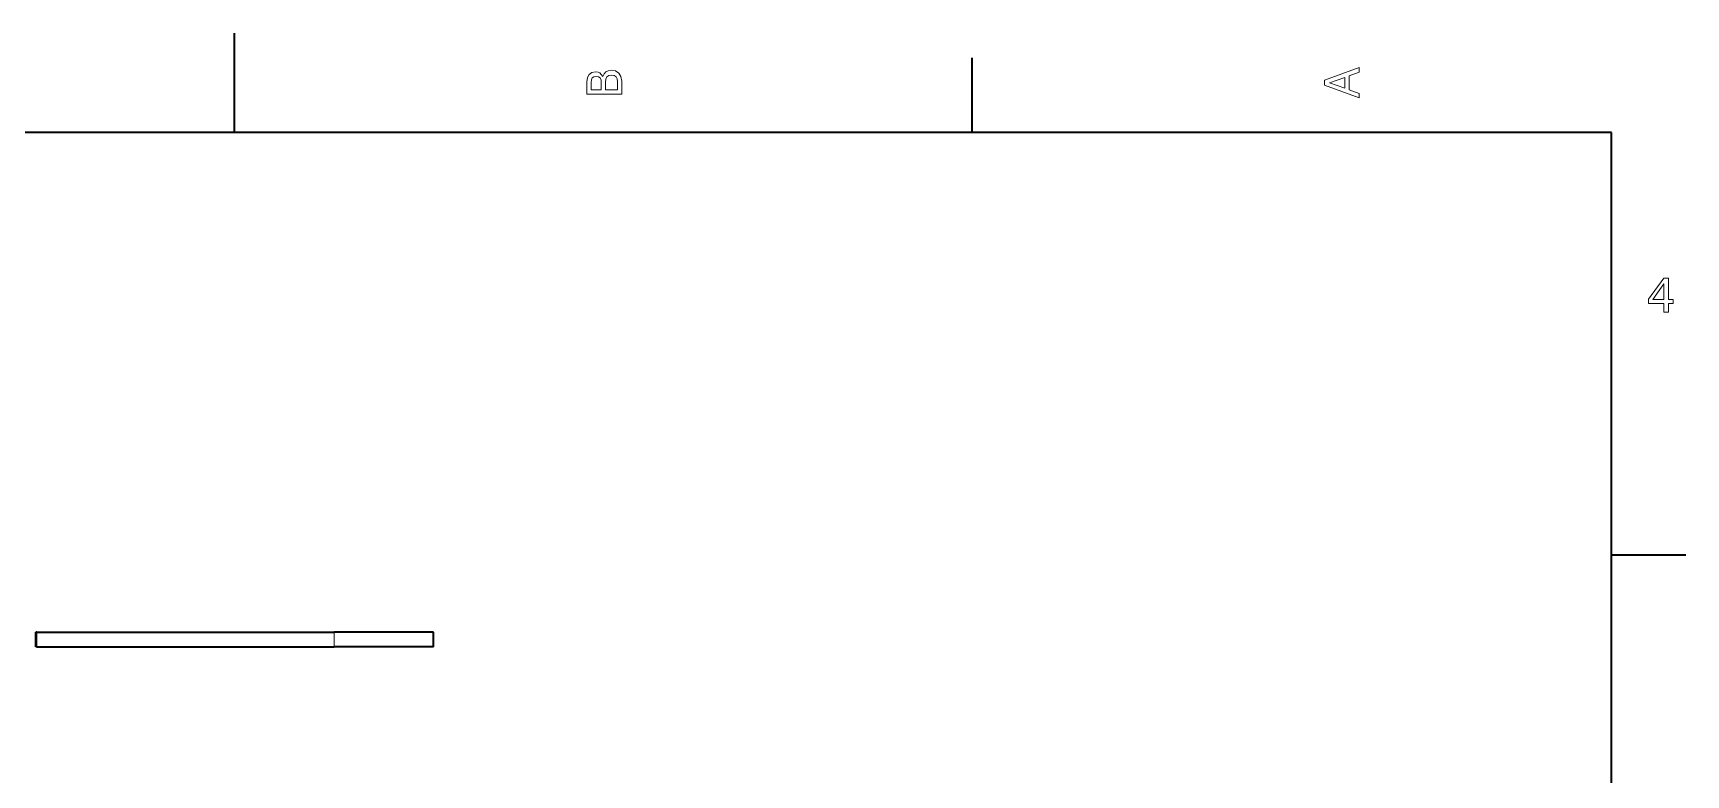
# Model space of a CAD drawing. Extents: x 0 to 297, y 0 to 210.
# Drawn here: x 128.2 to 294.5, y 135.4 to 210 of the extents above; entities that cross this region are included whole.
import ezdxf

# ---------------------------------------------------------------- set-up
doc = ezdxf.new("R2010")
doc.units = 0

msp = doc.modelspace()

# ---------------------------------------------------------------- linework, layer by layer
at = {"color": 7, "lineweight": 35, "ltscale": 0.25}
for p, q in [((148.5, 200), (148.5, 210)), ((168.5, 149.740005), (158.5, 149.740005)), ((168.5, 148.240005), (158.5, 148.240005))]:
    msp.add_line(p, q, dxfattribs=at)
at = {"color": 7, "lineweight": 35, "ltscale": 0.1875}
for p, q in [((222.699997, 200), (222.699997, 207.5)), ((287, 157.5), (294.5, 157.5))]:
    msp.add_line(p, q, dxfattribs=at)
at = {"color": 7, "lineweight": 35}
for p, q in [((287, 200), (10, 200)), ((287, 10), (287, 200)), ((128.600006, 149.740005), (158.5, 149.740005)), ((128.600006, 148.240005), (158.5, 148.240005))]:
    msp.add_line(p, q, dxfattribs=at)
at = {"color": 7, "lineweight": 35, "ltscale": 0.0025}
for p, q in [((128.600006, 149.740005), (128.5, 149.740005)), ((128.600006, 148.240005), (128.5, 148.240005))]:
    msp.add_line(p, q, dxfattribs=at)
at = {"color": 7, "lineweight": 35, "ltscale": 0.0375}
for p, q in [((128.5, 148.240005), (128.5, 149.740005)), ((168.5, 148.240005), (168.5, 149.740005))]:
    msp.add_line(p, q, dxfattribs=at)
at = {"color": 7, "lineweight": 13, "ltscale": 0.0375}
for p, q in [((128.600006, 148.240005), (128.600006, 149.740005)), ((158.5, 148.240005), (158.5, 149.740005))]:
    msp.add_line(p, q, dxfattribs=at)
at = {"color": 7, "lineweight": 13}
for points in [[(185.542007, 205.630417), (185.249496, 205.983429), (185.052811, 206.074219), (184.81073, 206.104477), (184.432495, 206.03891), (184.160156, 205.842224), (183.993729, 205.524506), (183.933212, 205.080704), (183.933212, 203.835022), (187.433212, 203.835022), (187.433212, 205.151306), (187.36261, 205.620331), (187.155838, 205.968307), (186.828018, 206.185165), (186.384216, 206.260818), (186.08667, 206.215424), (185.839554, 206.094391), (185.65799, 205.897705)], [(261.633209, 203.466858), (261.633209, 203.930847), (260.604401, 204.298996), (260.604401, 205.695969), (261.633209, 206.064133), (261.633209, 206.538193), (258.128174, 205.257217), (258.128174, 204.742798)], [(185.385666, 204.984879), (185.385666, 204.298996), (184.351807, 204.298996), (184.351807, 205.025223), (184.382065, 205.297562), (184.472839, 205.489197), (184.629181, 205.605194), (184.86116, 205.645538), (185.093155, 205.600143), (185.254532, 205.479111), (185.355408, 205.272339)], [(187.014618, 205.095825), (187.014618, 204.298996), (185.809296, 204.298996), (185.809296, 205.050446), (185.844589, 205.368164), (185.9505, 205.595108), (186.132065, 205.731277), (186.394302, 205.776657), (186.671692, 205.731277), (186.863327, 205.605194), (186.979324, 205.393372)], [(260.17572, 204.460388), (258.632477, 205), (260.17572, 205.539627)], [(292.277374, 181.916794), (292.731262, 181.916794), (292.731262, 182.784225), (293.23056, 182.784225), (293.23056, 183.187683), (292.731262, 183.187683), (292.731262, 185.341141), (292.272339, 185.341141), (290.739197, 183.228027), (290.739197, 182.784225), (292.277374, 182.784225)], [(291.162842, 183.187683), (292.277374, 184.756134), (292.277374, 183.187683)]]:
    msp.add_lwpolyline(points, close=True, dxfattribs=at)

doc.saveas('drawing.dxf')
